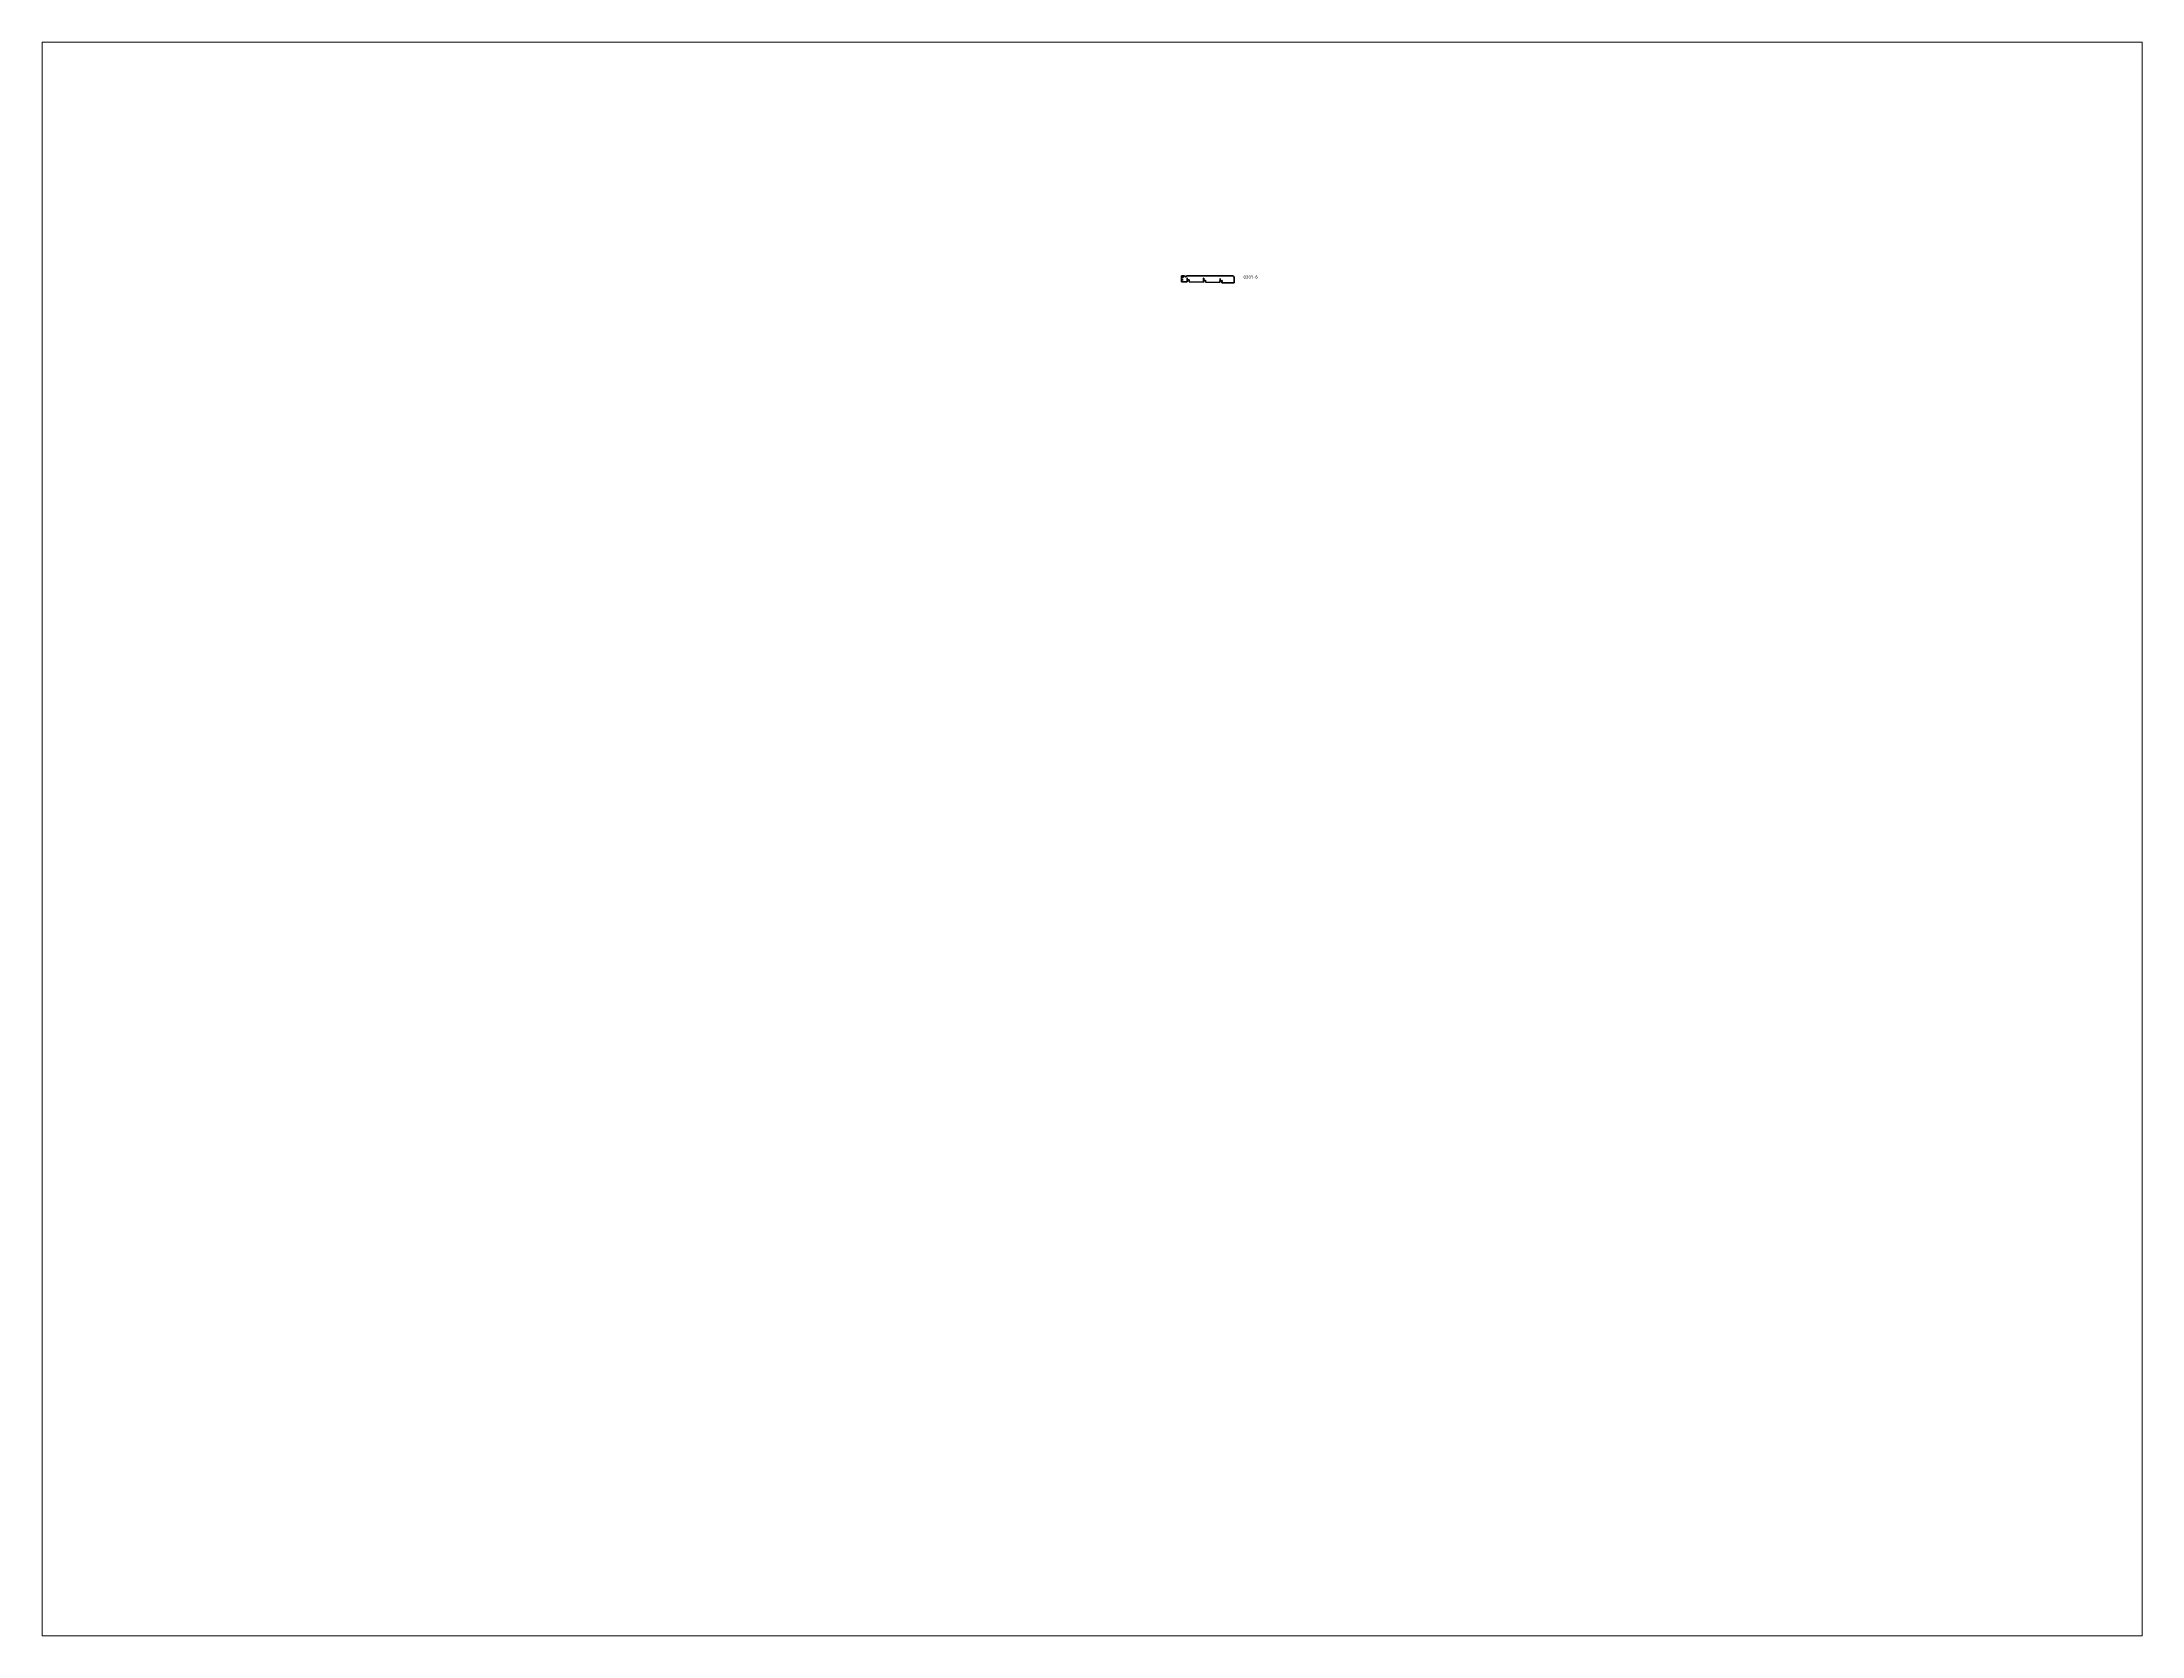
# Paper-space layout 'Лист1' of a CAD drawing. Header units: millimetres. Extents: x 26 to 231, y 20 to 176.
# The model-space entities are those that its viewports show. They can reach past a viewport. Long polylines and large blocks are cut down to what shows.
import ezdxf

# ---------------------------------------------------------------- set-up
doc = ezdxf.new("R2010")
doc.units = ezdxf.units.MM
doc.layers.add('Видимый контур (ISO)', color=7, linetype='Continuous', lineweight=50)
doc.layers.add('Обозначение (ISO)', color=7, linetype='Continuous', lineweight=25)
doc.styles.add('Стиль текста72', font='isocpeur.ttf')

msp = doc.modelspace()

# ---------------------------------------------------------------- linework, layer by layer
at = {"layer": 'Видимый контур (ISO)'}
for p, q in [((8547, 4516), (8543, 4333)), ((8547, 4516), (8637, 4516)), ((8575, 4487), (8585, 4487)), ((8697, 4516), (10117, 4516)), ((10146, 4486), (10142, 4297)), ((8543, 4333), (8712, 4329)), ((8585, 4459), (8575, 4459)), ((8715, 4452), (8712, 4329)), ((8720, 4452), (8715, 4452)), ((8719, 4398), (8720, 4452)), ((8728, 4388), (8719, 4398)), ((8771, 4387), (8728, 4388)), ((8771, 4387), (8771, 4391)), ((8771, 4391), (8775, 4391)), ((8773, 4328), (8775, 4391)), ((8773, 4328), (9212, 4318)), ((9215, 4441), (9212, 4318)), ((9220, 4441), (9215, 4441)), ((9218, 4387), (9220, 4441)), ((9228, 4377), (9218, 4387)), ((9271, 4376), (9228, 4377)), ((9271, 4376), (9271, 4380)), ((9271, 4380), (9275, 4380)), ((9273, 4317), (9275, 4380)), ((9273, 4317), (9712, 4307)), ((9714, 4430), (9712, 4307)), ((9719, 4430), (9714, 4430)), ((9718, 4376), (9719, 4430)), ((9728, 4365), (9718, 4376)), ((9771, 4364), (9728, 4365)), ((9771, 4364), (9771, 4368)), ((9771, 4368), (9775, 4368)), ((9773, 4305), (9775, 4368)), ((9773, 4305), (10142, 4297))]:
    msp.add_line(p, q, dxfattribs=at)
at = {"layer": 'Видимый контур (ISO)', "color": 5}
msp.add_line((8544, 4390), (8594, 4389), dxfattribs=at)
at = {"layer": 'Видимый контур (ISO)'}
for centre, radius, start, end in [((8575, 4473), 14, 88.70066, 268.70066), ((8585, 4473), 14, 268.70066, 88.70066), ((8667, 4516), 30, 180, 0), ((10147, 4516), 30, 180, 268.70066)]:
    msp.add_arc(centre, radius, start, end, dxfattribs=at)

# ---------------------------------------------------------------- texts
at = {"layer": 'Обозначение (ISO)', "insert": (10426, 4421), "char_height": 100, "attachment_point": 7, "rotation": 1.23067, "style": 'Стиль текста72'}
msp.add_mtext('0201-6', dxfattribs=at)

psp = doc.layouts.new('Лист1')

# ---------------------------------------------------------------- viewports
at = {"layer": 'Видимый контур (ISO)'}
psp.add_viewport(center=(128.5, 97.5), size=(205.6, 156), view_center_point=(5826.81, -12580.73), view_height=48381.9224, dxfattribs=at)

doc.saveas('drawing.dxf')
